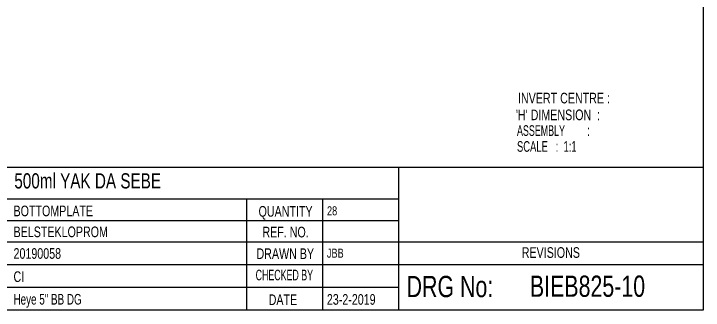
# Model space of a CAD drawing. Header units: millimetres. Extents: x 8 to 3888, y -9869 to 412.
# Drawn here: x 359.4 to 586, y 8 to 105.6 of the extents above; entities that cross this region are included whole.
import ezdxf

# ---------------------------------------------------------------- set-up
doc = ezdxf.new("R2010")
doc.units = ezdxf.units.MM
doc.layers.add('OUTLINE', color=7, linetype='Continuous', lineweight=25)
doc.layers.add('TEXT', color=2, linetype='Continuous')
doc.styles.add('SLDTEXTSTYLE0', font='TXT', dxfattribs={"width": 0.75})
doc.styles.add('SLDTEXTSTYLE1', font='TXT', dxfattribs={"width": 0.660714})
doc.styles.add('SLDTEXTSTYLE2', font='TXT', dxfattribs={"width": 0.692308})
doc.styles.add('SLDTEXTSTYLE5', font='TXT', dxfattribs={"width": 0.620208})
doc.styles.add('SLDTEXTSTYLE8', font='TXT', dxfattribs={"width": 0.625})

msp = doc.modelspace()

# ---------------------------------------------------------------- linework, layer by layer
at = {"layer": 'OUTLINE'}
for p, q in [((586, 412), (586, 8)), ((586, 55), (183, 55)), ((486, 8), (486, 55)), ((486, 44.5), (333, 44.5)), ((436, 8), (436, 44.5)), ((461, 8), (461, 44.5)), ((333, 37.5), (486, 37.5)), ((273, 30.5), (586, 30.5)), ((333, 23), (486, 23)), ((486, 23), (586, 23)), ((486, 15.5), (273, 15.5)), ((586, 8), (8, 8))]:
    msp.add_line(p, q, dxfattribs=at)

# ---------------------------------------------------------------- texts
at = {"layer": 'TEXT'}
for s, insert, char_height, attachment_point, style in [('INVERT CENTRE :', (525.13201, 79.56571), 3.5, 1, 'SLDTEXTSTYLE0'), ("'H' DIMENSION  :", (524.44396, 74.03884), 3.5, 1, 'SLDTEXTSTYLE0'), ('ASSEMBLY         :', (524.79564, 68.87764), 3.5, 1, 'SLDTEXTSTYLE8'), ('SCALE   :  1:1', (524.79564, 63.64092), 3.5, 1, 'SLDTEXTSTYLE1'), ('500ml YAK DA SEBE', (359.59608, 53.07133), 5, 1, 'SLDTEXTSTYLE0'), ('BOTTOMPLATE', (359.33565, 42.42156), 3.5, 1, 'SLDTEXTSTYLE0'), ('QUANTITY', (448.74339, 42.28181), 3.5, 2, 'SLDTEXTSTYLE0'), ('28', (462.35518, 42.21082), 3, 1, 'SLDTEXTSTYLE0'), ('BELSTEKLOPROM', (359.33565, 35.54554), 3.5, 1, 'SLDTEXTSTYLE0'), ('REF. NO.', (448.74262, 35.47023), 3.5, 2, 'SLDTEXTSTYLE0'), ('20190058', (359.33565, 28.42402), 3.5, 1, 'SLDTEXTSTYLE0'), ('DRAWN BY', (448.64783, 28.36069), 3.5, 2, 'SLDTEXTSTYLE0'), ('JBB', (462.31932, 28.2897), 3, 1, 'SLDTEXTSTYLE0'), ('REVISIONS', (535.91901, 28.73986), 3.5, 2, 'SLDTEXTSTYLE0'), ('CI', (359.32857, 20.80281), 3.5, 1, 'SLDTEXTSTYLE0'), ('CHECKED BY', (448.33641, 21.33873), 3.5, 2, 'SLDTEXTSTYLE5'), ('DRG No:', (488.51995, 19.3028), 7, 1, 'SLDTEXTSTYLE0'), ('BIEB825-10', (529.0469, 19.40975), 7, 1, 'SLDTEXTSTYLE0'), ('Heye 5" BB DG', (359.32857, 13.35309), 3.5, 1, 'SLDTEXTSTYLE2'), ('DATE', (447.867, 13.20559), 3.5, 2, 'SLDTEXTSTYLE0'), ('23-2-2019', (462.31932, 13.3049), 3.5, 1, 'SLDTEXTSTYLE0')]:
    msp.add_mtext(s, dxfattribs=dict(at, insert=insert, char_height=char_height, attachment_point=attachment_point, style=style))

doc.saveas('drawing.dxf')
